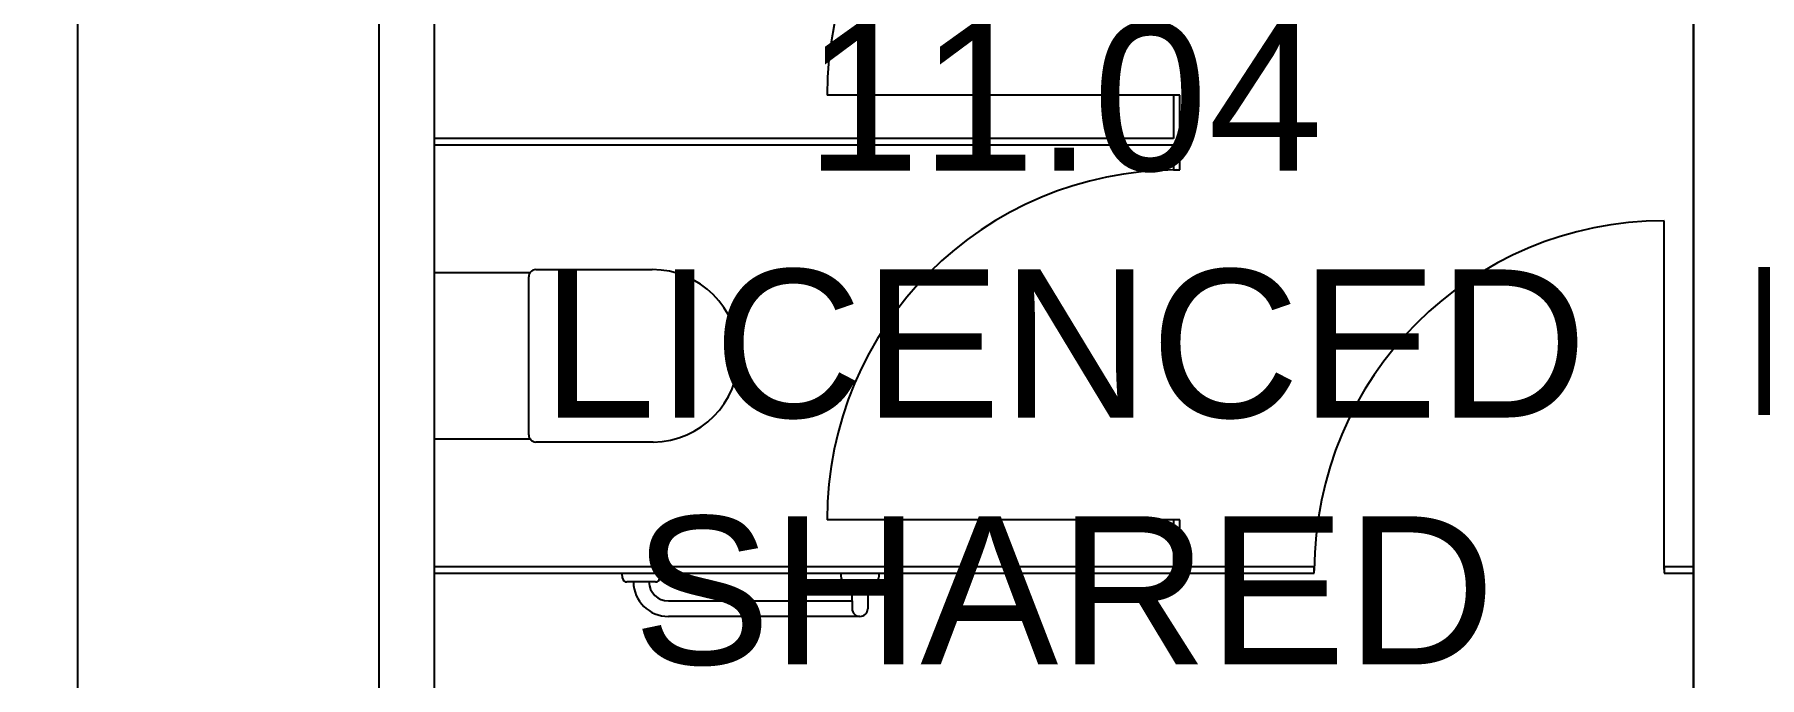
# Model space of a CAD drawing. Extents: x 14785 to 50894, y -3296 to 56414.
# Drawn here: x 26891 to 30440, y 2736 to 4059 of the extents above; entities that cross this region are included whole.
import ezdxf

# ---------------------------------------------------------------- set-up
doc = ezdxf.new("R2010")
doc.units = 0
doc.header["$MEASUREMENT"] = 0
for name, color, linetype in [('A-Door', 252, 'CONTINUOUS'), ('A-Joinery__Built-In', 252, 'CONTINUOUS'), ('A-Wall__Brick', 7, 'CONTINUOUS'), ('A-Wall__Partition', 252, 'CONTINUOUS'), ('H-Fixtures__Sanitary', 252, 'CONTINUOUS'), ('RM$', 7, 'CONTINUOUS'), ('RM$TXT', 4, 'CONTINUOUS')]:
    doc.layers.add(name, color=color, linetype=linetype)
doc.styles.add('Arial', font='arial.ttf')

msp = doc.modelspace()

# ---------------------------------------------------------------- linework, layer by layer
at = {"layer": 'A-Door'}
for p, q in [((29239.6, 3934.2), (28521.4, 3934.2)), ((30244.1, 2957.9), (30244.1, 3676)), ((29239.6, 3060.4), (28521.4, 3060.4))]:
    msp.add_line(p, q, dxfattribs=at)
at = {"layer": 'A-Door', "color": 252}
for centre in [(29241.4, 3934.2), (29241.4, 3060.4), (30244.1, 2956)]:
    msp.add_arc(centre, 720, 90, 180, dxfattribs=at)
at = {"layer": 'A-Joinery__Built-In'}
msp.add_line((26979.1, 6323.9), (26979.1, 2616.9), dxfattribs=at)
at = {"layer": 'A-Wall__Brick'}
for p, q in [((27599.1, 6323.9), (27599.1, 2616.9)), ((27714.1, 2050.4), (27714.1, 6313.9)), ((30304.1, 2050.4), (30304.1, 6313.9))]:
    msp.add_line(p, q, dxfattribs=at)
at = {"layer": 'A-Wall__Partition'}
for p, q in [((29234.1, 3934.2), (29234.1, 3845.4)), ((29247.1, 3934.2), (29234.1, 3934.2)), ((29247.1, 3780.4), (29247.1, 3934.2)), ((29234.1, 3845.4), (27714.1, 3845.4)), ((27714.1, 3832.4), (29234.1, 3832.4)), ((29234.1, 3832.4), (29234.1, 3780.4)), ((29234.1, 3780.4), (29247.1, 3780.4)), ((29234.1, 3060.4), (29234.1, 2963.4)), ((29247.1, 3060.4), (29234.1, 3060.4)), ((29247.1, 2963.4), (29247.1, 3060.4)), ((29234.1, 2963.4), (27714.1, 2963.4)), ((27714.1, 2950.4), (29524.1, 2950.4)), ((29524.1, 2963.4), (29247.1, 2963.4)), ((29524.1, 2950.4), (29524.1, 2963.4)), ((30304.1, 2963.4), (30244.1, 2963.4)), ((30244.1, 2963.4), (30244.1, 2950.4)), ((30244.1, 2950.4), (30304.1, 2950.4))]:
    msp.add_line(p, q, dxfattribs=at)
at = {"layer": 'H-Fixtures__Sanitary'}
for p, q in [((27714.1, 3569.6), (27910.8, 3569.6)), ((27907.6, 3235.4), (27907.6, 3560.4)), ((27922.6, 3575.4), (28161.9, 3575.4)), ((27910.8, 3226.1), (27714.1, 3226.1)), ((28164, 3220.4), (27922.6, 3220.4)), ((28100.9, 2940), (28099.8, 2950.4)), ((28178.4, 2950.4), (28177.3, 2940)), ((28550.9, 2940), (28549.8, 2950.4)), ((28628.4, 2950.4), (28627.3, 2940)), ((28123.1, 2932.4), (28109.3, 2932.4)), ((28155.1, 2932.4), (28123.1, 2932.4)), ((28168.8, 2932.4), (28155.1, 2932.4)), ((28573.1, 2932.4), (28559.3, 2932.4)), ((28573.1, 2893.4), (28573.1, 2932.4)), ((28605.1, 2932.4), (28573.1, 2932.4)), ((28618.8, 2932.4), (28605.1, 2932.4)), ((28605.1, 2932.4), (28605.1, 2877.4)), ((28195.1, 2893.4), (28573.1, 2893.4)), ((28573.1, 2893.4), (28573.1, 2877.4)), ((28573.1, 2893.4), (28573.1, 2877.4)), ((28589.1, 2861.4), (28195.1, 2861.4))]:
    msp.add_line(p, q, dxfattribs=at)
for centre, radius, start, end in [((27922.6, 3560.4), 15, 134.844, 180), ((27922.6, 3560.4), 15, 90, 141.8647), ((28162, 3397.9), 177.5, 270.6523, 90.0336), ((27922.6, 3235.4), 15, 180, 226.7594), ((27922.6, 3235.4), 15, 218.1353, 270), ((28109.3, 2940.9), 8.5, 186, 270), ((28195.1, 2933.4), 72, 180.7958, 270), ((28195.1, 2933.4), 40, 181.4325, 270), ((28168.8, 2940.9), 8.5, 270, 354), ((28559.3, 2940.9), 8.5, 186, 270), ((28618.8, 2940.9), 8.5, 270, 354), ((28589.1, 2877.4), 16, 180, 270), ((28589.1, 2877.4), 16, 180, 270), ((28589.1, 2877.4), 16, 270, 0)]:
    msp.add_arc(centre, radius, start, end, dxfattribs=at)
at = {"layer": 'RM$', "flags": 128}
msp.add_lwpolyline([(27599.1, 6323.9), (27599.1, 2098.9), (25045.1, 2098.9), (25045.1, 2723.9), (24410.5, 2723.9), (24365.5, 2723.7), (23898.1, 3611.7), (24357.1, 4483.9), (23893.8, 5364.2), (24356.8, 6243.9), (24314.7, 6323.9), (23897.9, 7115.7), (24064.9, 7432.9), (25045.1, 7432.9), (26979.1, 6429.1), (26979.1, 6323.9)], close=True, dxfattribs=at)
at = {"layer": 'RM$'}
msp.add_lwpolyline([(27714.1, 6313.9), (30304.1, 6313.9), (30304.1, 2050.4), (27714.1, 2050.4)], close=True, dxfattribs=at)

# ---------------------------------------------------------------- texts
at = {"layer": 'RM$TXT', "char_height": 304.8, "attachment_point": 8, "style": 'Arial'}
for s, insert in [('405^M^JRENT^M^JRNT/UTIL^M^J11.04^M^JLICENCED^M^JSHARED^M^J', (29009.1, 2758.5)), ('406^M^JRENT^M^JRNT/UTIL^M^J8.58^M^JLICENCED^M^JSHARED^M^J', (31479.1, 2763.5))]:
    msp.add_mtext(s, dxfattribs=dict(at, insert=insert))

doc.saveas('drawing.dxf')
